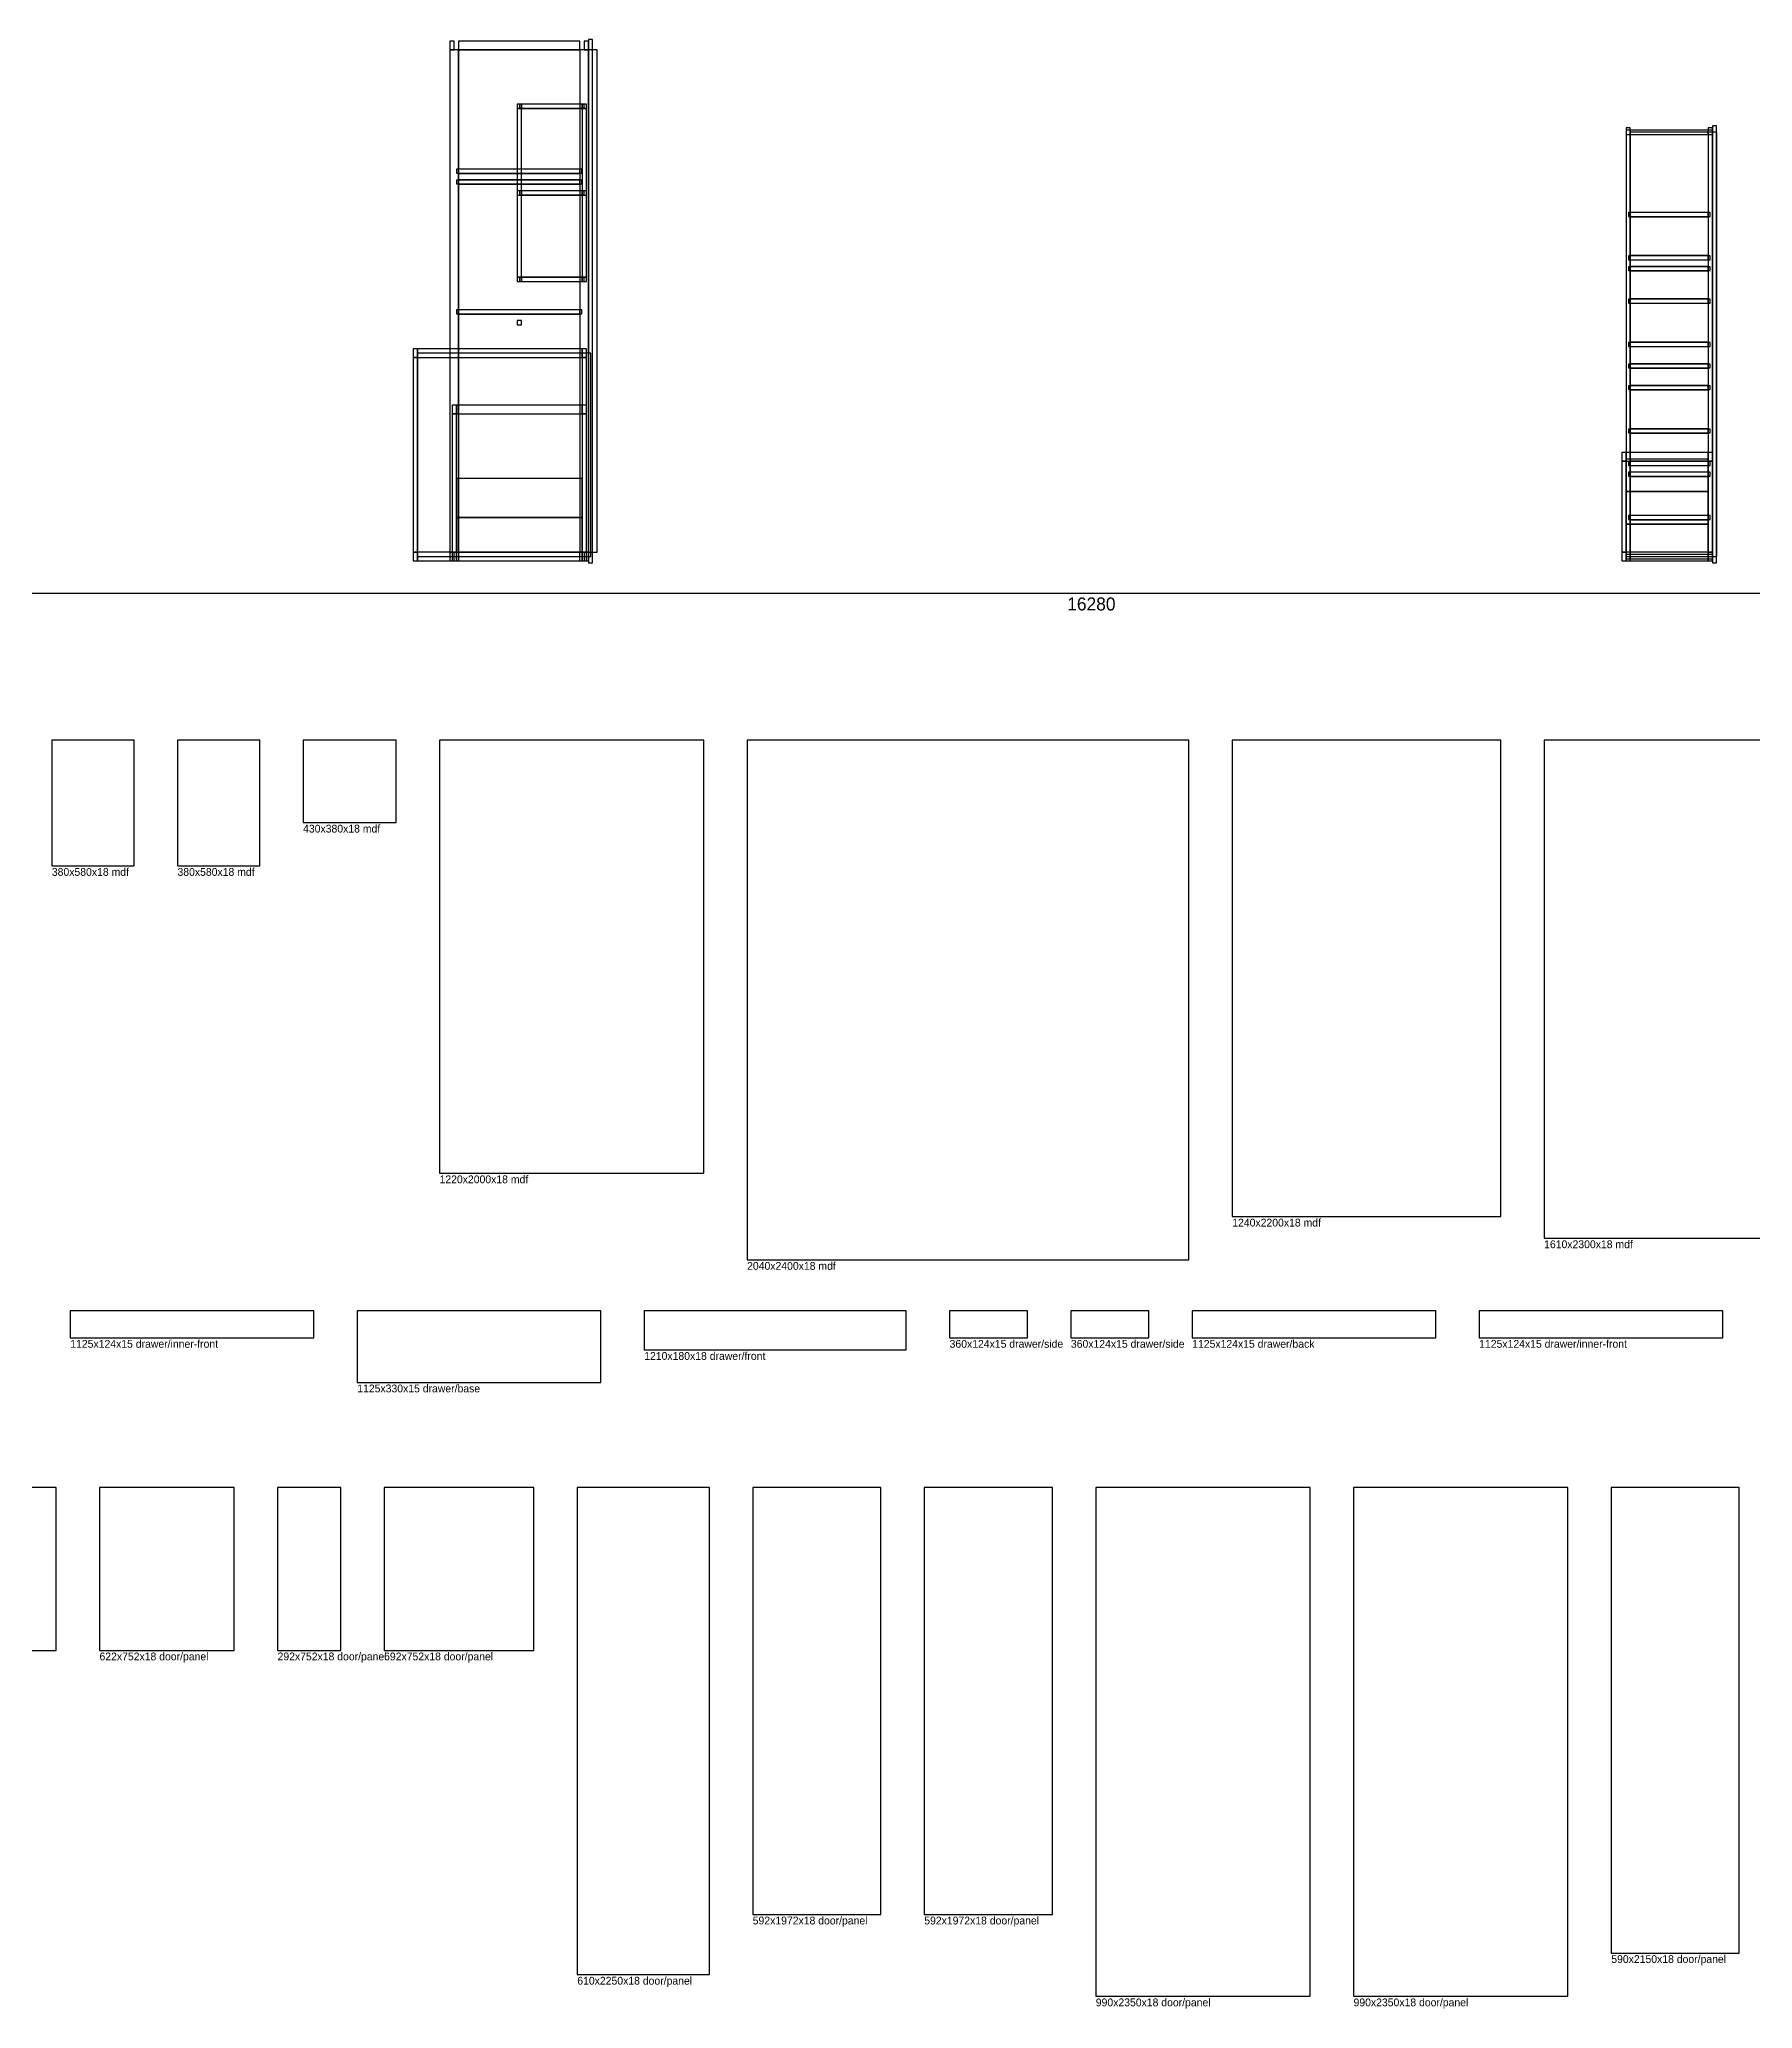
# Model space of a CAD drawing. Header units: millimetres. Extents: x 0 to 31630, y -6679 to 16403.
# Drawn here: x 18122 to 26032, y -6679 to 2418 of the extents above; entities that cross this region are included whole.
import ezdxf

# ---------------------------------------------------------------- set-up
doc = ezdxf.new("R2010")
doc.units = ezdxf.units.MM
for name, color, linetype in [('BOARDS', 3, 'CONTINUOUS'), ('CUTSHEET', 6, 'CONTINUOUS'), ('DIMS', 2, 'CONTINUOUS'), ('FITTINGS', 5, 'CONTINUOUS'), ('MEMBERS', 1, 'CONTINUOUS'), ('TEXT', 4, 'CONTINUOUS')]:
    doc.layers.add(name, color=color, linetype=linetype)

msp = doc.modelspace()

# ---------------------------------------------------------------- linework, layer by layer
at = {"layer": 'BOARDS'}
for p, q in [((20676, 2418), (20658, 2418)), ((20658, 2418), (20658, 0)), ((20676, 0), (20676, 2418)), ((20637, 2118), (20339, 2118)), ((20339, 2118), (20339, 2100)), ((20637, 2118), (20339, 2118)), ((20339, 2118), (20339, 2100)), ((20339, 2100), (20637, 2100)), ((20339, 2100), (20637, 2100)), ((20637, 2100), (20637, 2118)), ((20637, 2100), (20637, 2118)), ((25866, 2018), (25848, 2018)), ((25848, 2018), (25848, 0)), ((25866, 0), (25866, 2018)), ((20627, 1818), (20049, 1818)), ((20049, 1818), (20049, 1800)), ((20049, 1800), (20627, 1800)), ((20627, 1768), (20049, 1768)), ((20049, 1768), (20049, 1750)), ((20049, 1750), (20627, 1750)), ((20627, 1800), (20627, 1818)), ((20627, 1750), (20627, 1768)), ((20637, 1718), (20339, 1718)), ((20339, 1718), (20339, 1700)), ((20637, 1718), (20339, 1718)), ((20339, 1718), (20339, 1700)), ((20339, 1700), (20637, 1700)), ((20339, 1700), (20637, 1700)), ((20637, 1700), (20637, 1718)), ((20637, 1700), (20637, 1718)), ((25837, 1618), (25459, 1618)), ((25459, 1618), (25459, 1600)), ((25459, 1600), (25837, 1600)), ((25837, 1600), (25837, 1618)), ((25837, 1418), (25459, 1418)), ((25459, 1418), (25459, 1400)), ((25459, 1400), (25837, 1400)), ((25837, 1368), (25459, 1368)), ((25459, 1368), (25459, 1350)), ((25837, 1400), (25837, 1418)), ((25837, 1350), (25837, 1368)), ((20637, 1318), (20339, 1318)), ((20339, 1318), (20339, 1300)), ((20637, 1318), (20339, 1318)), ((20339, 1318), (20339, 1300)), ((20339, 1300), (20637, 1300)), ((20339, 1300), (20637, 1300)), ((20637, 1300), (20637, 1318)), ((20637, 1300), (20637, 1318)), ((25459, 1350), (25837, 1350)), ((25837, 1218), (25459, 1218)), ((25459, 1218), (25459, 1200)), ((25459, 1200), (25837, 1200)), ((25837, 1200), (25837, 1218)), ((20627, 1168), (20049, 1168)), ((20049, 1168), (20049, 1150)), ((20049, 1150), (20627, 1150)), ((20627, 1150), (20627, 1168)), ((25837, 1018), (25459, 1018)), ((25459, 1018), (25459, 1000)), ((25837, 1000), (25837, 1018)), ((25459, 1000), (25837, 1000)), ((25837, 918), (25459, 918)), ((25459, 918), (25459, 900)), ((25837, 900), (25837, 918)), ((25459, 900), (25837, 900)), ((25837, 818), (25459, 818)), ((25459, 818), (25459, 800)), ((25459, 800), (25837, 800)), ((25837, 800), (25837, 818)), ((25837, 618), (25459, 618)), ((25459, 618), (25459, 600)), ((25459, 600), (25837, 600)), ((25837, 600), (25837, 618)), ((25837, 468), (25459, 468)), ((25459, 468), (25459, 450)), ((25837, 450), (25837, 468)), ((25459, 450), (25837, 450)), ((25837, 418), (25459, 418)), ((25459, 418), (25459, 400)), ((25459, 400), (25837, 400)), ((25837, 400), (25837, 418)), ((25837, 218), (25459, 218)), ((25459, 218), (25459, 200)), ((25459, 200), (25837, 200)), ((25837, 200), (25837, 218)), ((20658, 0), (20676, 0)), ((25848, 0), (25866, 0))]:
    msp.add_line(p, q, dxfattribs=at)
at = {"layer": 'CUTSHEET'}
for p, q in [((18560, -820), (18180, -820)), ((18180, -820), (18180, -1400)), ((18560, -1400), (18560, -820)), ((19140, -820), (18760, -820)), ((18760, -820), (18760, -1400)), ((19140, -1400), (19140, -820)), ((19770, -820), (19340, -820)), ((19340, -820), (19340, -1200)), ((19770, -1200), (19770, -820)), ((21190, -820), (19970, -820)), ((19970, -820), (19970, -2820)), ((21190, -2820), (21190, -820)), ((23430, -820), (21390, -820)), ((21390, -820), (21390, -3220)), ((23430, -3220), (23430, -820)), ((24870, -820), (23630, -820)), ((23630, -820), (23630, -3020)), ((24870, -3020), (24870, -820)), ((26680, -820), (25070, -820)), ((25070, -820), (25070, -3120)), ((19340, -1200), (19770, -1200)), ((18180, -1400), (18560, -1400)), ((18760, -1400), (19140, -1400)), ((19970, -2820), (21190, -2820)), ((23630, -3020), (24870, -3020)), ((25070, -3120), (26680, -3120)), ((21390, -3220), (23430, -3220)), ((19390, -3456), (18265, -3456)), ((18265, -3456), (18265, -3580)), ((19390, -3580), (19390, -3456)), ((20715, -3456), (19590, -3456)), ((19590, -3456), (19590, -3786)), ((20715, -3786), (20715, -3456)), ((22125, -3456), (20915, -3456)), ((20915, -3456), (20915, -3636)), ((22125, -3636), (22125, -3456)), ((22685, -3456), (22325, -3456)), ((22325, -3456), (22325, -3580)), ((22685, -3580), (22685, -3456)), ((23245, -3456), (22885, -3456)), ((22885, -3456), (22885, -3580)), ((23245, -3580), (23245, -3456)), ((24570, -3456), (23445, -3456)), ((23445, -3456), (23445, -3580)), ((24570, -3580), (24570, -3456)), ((25895, -3456), (24770, -3456)), ((24770, -3456), (24770, -3580)), ((25895, -3580), (25895, -3456)), ((18265, -3580), (19390, -3580)), ((20915, -3636), (22125, -3636)), ((22325, -3580), (22685, -3580)), ((22885, -3580), (23245, -3580)), ((23445, -3580), (24570, -3580)), ((24770, -3580), (25895, -3580)), ((19590, -3786), (20715, -3786)), ((18200, -4272), (17408, -4272)), ((18200, -5024), (18200, -4272)), ((19022, -4272), (18400, -4272)), ((18400, -4272), (18400, -5024)), ((19022, -5024), (19022, -4272)), ((19514, -4272), (19222, -4272)), ((19222, -4272), (19222, -5024)), ((19514, -5024), (19514, -4272)), ((20406, -4272), (19714, -4272)), ((19714, -4272), (19714, -5024)), ((20406, -5024), (20406, -4272)), ((21216, -4272), (20606, -4272)), ((20606, -4272), (20606, -6522)), ((21216, -6522), (21216, -4272)), ((22008, -4272), (21416, -4272)), ((21416, -4272), (21416, -6244)), ((22008, -6244), (22008, -4272)), ((22800, -4272), (22208, -4272)), ((22208, -4272), (22208, -6244)), ((22800, -6244), (22800, -4272)), ((23990, -4272), (23000, -4272)), ((23000, -4272), (23000, -6622)), ((23990, -6622), (23990, -4272)), ((25180, -4272), (24190, -4272)), ((24190, -4272), (24190, -6622)), ((25180, -6622), (25180, -4272)), ((25970, -4272), (25380, -4272)), ((25380, -4272), (25380, -6422)), ((25970, -6422), (25970, -4272)), ((17408, -5024), (18200, -5024)), ((18400, -5024), (19022, -5024)), ((19222, -5024), (19514, -5024)), ((19714, -5024), (20406, -5024)), ((21416, -6244), (22008, -6244)), ((22208, -6244), (22800, -6244)), ((25380, -6422), (25970, -6422)), ((20606, -6522), (21216, -6522)), ((23000, -6622), (23990, -6622)), ((24190, -6622), (25180, -6622))]:
    msp.add_line(p, q, dxfattribs=at)
at = {"layer": 'DIMS'}
msp.add_line((14818, -140), (31098, -140), dxfattribs=at)
at = {"layer": 'FITTINGS'}
for p, q in [((20698, 2369), (20058, 2369)), ((20058, 2369), (20058, 49)), ((20698, 2369), (20058, 2369)), ((20058, 2369), (20058, 49)), ((20698, 49), (20698, 2369)), ((20698, 49), (20698, 2369)), ((25868, 1989), (25468, 1989)), ((25468, 1989), (25468, 29)), ((25868, 1989), (25468, 1989)), ((25468, 1989), (25468, 29)), ((25868, 29), (25868, 1989)), ((25868, 29), (25868, 1989)), ((20668, 969), (19868, 969)), ((19868, 969), (19868, 29)), ((20668, 29), (20668, 969)), ((25828, 479), (25448, 479)), ((25448, 479), (25448, 329)), ((25828, 329), (25828, 479)), ((20628, 389), (20048, 389)), ((20048, 389), (20048, 209)), ((20628, 209), (20628, 389)), ((25828, 329), (25448, 329)), ((25448, 329), (25448, 179)), ((25448, 329), (25828, 329)), ((25828, 179), (25828, 329)), ((20628, 209), (20048, 209)), ((20048, 209), (20048, 29)), ((20048, 209), (20628, 209)), ((20628, 29), (20628, 209)), ((25828, 179), (25448, 179)), ((25448, 179), (25448, 29)), ((25448, 179), (25828, 179)), ((25828, 29), (25828, 179)), ((19868, 29), (20668, 29)), ((20048, 29), (20628, 29)), ((20058, 49), (20698, 49)), ((20058, 49), (20698, 49)), ((25448, 29), (25828, 29)), ((25468, 29), (25868, 29)), ((25468, 29), (25868, 29))]:
    msp.add_line(p, q, dxfattribs=at)
at = {"layer": 'MEMBERS'}
for p, q in [((20038, 2409), (20018, 2409)), ((20018, 2409), (20018, 2369)), ((20038, 2409), (20018, 2409)), ((20018, 2409), (20018, 2369)), ((20058, 2369), (20018, 2369)), ((20018, 2369), (20018, 49)), ((20058, 2369), (20018, 2369)), ((20018, 2369), (20018, 49)), ((20058, 2369), (20018, 2369)), ((20018, 2369), (20018, 49)), ((20018, 2369), (20038, 2369)), ((20018, 2369), (20038, 2369)), ((20038, 2369), (20038, 2409)), ((20038, 2369), (20038, 2409)), ((20618, 2409), (20058, 2409)), ((20058, 2409), (20058, 2369)), ((20618, 2409), (20058, 2409)), ((20058, 2409), (20058, 2369)), ((20618, 2409), (20058, 2409)), ((20058, 2409), (20058, 2369)), ((20058, 49), (20058, 2369)), ((20058, 49), (20058, 2369)), ((20058, 49), (20058, 2369)), ((20058, 2369), (20618, 2369)), ((20058, 2369), (20618, 2369)), ((20058, 2369), (20618, 2369)), ((20618, 2369), (20618, 2409)), ((20618, 2369), (20618, 2409)), ((20618, 2369), (20618, 2409)), ((20658, 2369), (20618, 2369)), ((20618, 2369), (20618, 49)), ((20658, 2369), (20618, 2369)), ((20618, 2369), (20618, 49)), ((20658, 2369), (20618, 2369)), ((20618, 2369), (20618, 49)), ((20658, 2409), (20638, 2409)), ((20638, 2409), (20638, 2369)), ((20658, 2409), (20638, 2409)), ((20638, 2409), (20638, 2369)), ((20638, 2369), (20658, 2369)), ((20638, 2369), (20658, 2369)), ((20658, 2369), (20658, 2409)), ((20658, 2369), (20658, 2409)), ((20658, 49), (20658, 2369)), ((20658, 49), (20658, 2369)), ((20658, 49), (20658, 2369)), ((20348, 2119), (20328, 2119)), ((20328, 2119), (20328, 2099)), ((20348, 2119), (20328, 2119)), ((20328, 2119), (20328, 2099)), ((20348, 2099), (20328, 2099)), ((20328, 2099), (20328, 1319)), ((20348, 2099), (20328, 2099)), ((20328, 2099), (20328, 1319)), ((20348, 2099), (20328, 2099)), ((20328, 2099), (20328, 1319)), ((20328, 2099), (20348, 2099)), ((20328, 2099), (20348, 2099)), ((20348, 2099), (20348, 2119)), ((20348, 2099), (20348, 2119)), ((20628, 2119), (20348, 2119)), ((20348, 2119), (20348, 2099)), ((20628, 2119), (20348, 2119)), ((20348, 2119), (20348, 2099)), ((20628, 2119), (20348, 2119)), ((20348, 2119), (20348, 2099)), ((20348, 1319), (20348, 2099)), ((20348, 1319), (20348, 2099)), ((20348, 1319), (20348, 2099)), ((20348, 2099), (20628, 2099)), ((20348, 2099), (20628, 2099)), ((20348, 2099), (20628, 2099)), ((20648, 2119), (20628, 2119)), ((20628, 2119), (20628, 2099)), ((20648, 2119), (20628, 2119)), ((20628, 2119), (20628, 2099)), ((20628, 2099), (20628, 2119)), ((20628, 2099), (20628, 2119)), ((20628, 2099), (20628, 2119)), ((20648, 2099), (20628, 2099)), ((20628, 2099), (20628, 1319)), ((20648, 2099), (20628, 2099)), ((20628, 2099), (20628, 1319)), ((20648, 2099), (20628, 2099)), ((20628, 2099), (20628, 1319)), ((20628, 2099), (20648, 2099)), ((20628, 2099), (20648, 2099)), ((20648, 2099), (20648, 2119)), ((20648, 2099), (20648, 2119)), ((20648, 1319), (20648, 2099)), ((20648, 1319), (20648, 2099)), ((20648, 1319), (20648, 2099)), ((25468, 2009), (25448, 2009)), ((25448, 2009), (25448, 9)), ((25468, 2009), (25448, 2009)), ((25448, 2009), (25448, 9)), ((25468, 2009), (25448, 2009)), ((25448, 2009), (25448, 9)), ((25468, 9), (25468, 2009)), ((25468, 9), (25468, 2009)), ((25468, 9), (25468, 2009)), ((25848, 2009), (25828, 2009)), ((25828, 2009), (25828, 9)), ((25848, 2009), (25828, 2009)), ((25828, 2009), (25828, 9)), ((25848, 2009), (25828, 2009)), ((25828, 2009), (25828, 9)), ((25848, 9), (25848, 2009)), ((25848, 9), (25848, 2009)), ((25848, 9), (25848, 2009)), ((25468, 1999), (25448, 1999)), ((25448, 1999), (25448, 1979)), ((25468, 1999), (25448, 1999)), ((25448, 1999), (25448, 1979)), ((25448, 1979), (25468, 1979)), ((25448, 1979), (25468, 1979)), ((25468, 1979), (25468, 1999)), ((25468, 1979), (25468, 1999)), ((25828, 1999), (25468, 1999)), ((25468, 1999), (25468, 1979)), ((25828, 1999), (25468, 1999)), ((25468, 1999), (25468, 1979)), ((25828, 1999), (25468, 1999)), ((25468, 1999), (25468, 1979)), ((25468, 1979), (25828, 1979)), ((25468, 1979), (25828, 1979)), ((25468, 1979), (25828, 1979)), ((25848, 1999), (25828, 1999)), ((25828, 1999), (25828, 1979)), ((25848, 1999), (25828, 1999)), ((25828, 1999), (25828, 1979)), ((25828, 1979), (25828, 1999)), ((25828, 1979), (25828, 1999)), ((25828, 1979), (25828, 1999)), ((25828, 1979), (25848, 1979)), ((25828, 1979), (25848, 1979)), ((25848, 1979), (25848, 1999)), ((25848, 1979), (25848, 1999)), ((20618, 1819), (20058, 1819)), ((20058, 1819), (20058, 1799)), ((20618, 1819), (20058, 1819)), ((20058, 1819), (20058, 1799)), ((20058, 1799), (20618, 1799)), ((20058, 1799), (20618, 1799)), ((20618, 1769), (20058, 1769)), ((20058, 1769), (20058, 1749)), ((20618, 1769), (20058, 1769)), ((20058, 1769), (20058, 1749)), ((20058, 1749), (20618, 1749)), ((20058, 1749), (20618, 1749)), ((20618, 1799), (20618, 1819)), ((20618, 1799), (20618, 1819)), ((20618, 1749), (20618, 1769)), ((20618, 1749), (20618, 1769)), ((20348, 1719), (20328, 1719)), ((20328, 1719), (20328, 1699)), ((20348, 1719), (20328, 1719)), ((20328, 1719), (20328, 1699)), ((20348, 1719), (20328, 1719)), ((20328, 1719), (20328, 1699)), ((20328, 1699), (20348, 1699)), ((20328, 1699), (20348, 1699)), ((20328, 1699), (20348, 1699)), ((20348, 1699), (20348, 1719)), ((20348, 1699), (20348, 1719)), ((20628, 1719), (20348, 1719)), ((20348, 1719), (20348, 1699)), ((20628, 1719), (20348, 1719)), ((20348, 1719), (20348, 1699)), ((20628, 1719), (20348, 1719)), ((20348, 1719), (20348, 1699)), ((20348, 1699), (20348, 1719)), ((20348, 1699), (20628, 1699)), ((20348, 1699), (20628, 1699)), ((20348, 1699), (20628, 1699)), ((20648, 1719), (20628, 1719)), ((20628, 1719), (20628, 1699)), ((20648, 1719), (20628, 1719)), ((20628, 1719), (20628, 1699)), ((20628, 1699), (20628, 1719)), ((20628, 1699), (20628, 1719)), ((20628, 1699), (20628, 1719)), ((20628, 1699), (20648, 1699)), ((20628, 1699), (20648, 1699)), ((20648, 1699), (20648, 1719)), ((20648, 1699), (20648, 1719)), ((25828, 1619), (25468, 1619)), ((25468, 1619), (25468, 1599)), ((25828, 1619), (25468, 1619)), ((25468, 1619), (25468, 1599)), ((25468, 1599), (25828, 1599)), ((25468, 1599), (25828, 1599)), ((25828, 1599), (25828, 1619)), ((25828, 1599), (25828, 1619)), ((25828, 1419), (25468, 1419)), ((25468, 1419), (25468, 1399)), ((25828, 1419), (25468, 1419)), ((25468, 1419), (25468, 1399)), ((25468, 1399), (25828, 1399)), ((25468, 1399), (25828, 1399)), ((25828, 1369), (25468, 1369)), ((25468, 1369), (25468, 1349)), ((25828, 1369), (25468, 1369)), ((25468, 1369), (25468, 1349)), ((25828, 1399), (25828, 1419)), ((25828, 1399), (25828, 1419)), ((25828, 1349), (25828, 1369)), ((25828, 1349), (25828, 1369)), ((20328, 1319), (20348, 1319)), ((20328, 1319), (20348, 1319)), ((20328, 1319), (20348, 1319)), ((20348, 1319), (20328, 1319)), ((20328, 1319), (20328, 1299)), ((20348, 1319), (20328, 1319)), ((20328, 1319), (20328, 1299)), ((20328, 1299), (20348, 1299)), ((20328, 1299), (20348, 1299)), ((20348, 1299), (20348, 1319)), ((20348, 1299), (20348, 1319)), ((20628, 1319), (20348, 1319)), ((20348, 1319), (20348, 1299)), ((20628, 1319), (20348, 1319)), ((20348, 1319), (20348, 1299)), ((20628, 1319), (20348, 1319)), ((20348, 1319), (20348, 1299)), ((20348, 1299), (20628, 1299)), ((20348, 1299), (20628, 1299)), ((20348, 1299), (20628, 1299)), ((20628, 1319), (20648, 1319)), ((20628, 1319), (20648, 1319)), ((20628, 1319), (20648, 1319)), ((20648, 1319), (20628, 1319)), ((20628, 1319), (20628, 1299)), ((20648, 1319), (20628, 1319)), ((20628, 1319), (20628, 1299)), ((20628, 1299), (20628, 1319)), ((20628, 1299), (20628, 1319)), ((20628, 1299), (20628, 1319)), ((20628, 1299), (20648, 1299)), ((20628, 1299), (20648, 1299)), ((20648, 1299), (20648, 1319)), ((20648, 1299), (20648, 1319)), ((25468, 1349), (25828, 1349)), ((25468, 1349), (25828, 1349)), ((25828, 1219), (25468, 1219)), ((25468, 1219), (25468, 1199)), ((25828, 1219), (25468, 1219)), ((25468, 1219), (25468, 1199)), ((25468, 1199), (25828, 1199)), ((25468, 1199), (25828, 1199)), ((25828, 1199), (25828, 1219)), ((25828, 1199), (25828, 1219)), ((20618, 1169), (20058, 1169)), ((20058, 1169), (20058, 1149)), ((20618, 1169), (20058, 1169)), ((20058, 1169), (20058, 1149)), ((20058, 1149), (20618, 1149)), ((20058, 1149), (20618, 1149)), ((20348, 1119), (20328, 1119)), ((20328, 1119), (20328, 1099)), ((20328, 1099), (20348, 1099)), ((20348, 1099), (20348, 1119)), ((20618, 1149), (20618, 1169)), ((20618, 1149), (20618, 1169)), ((25828, 1019), (25468, 1019)), ((25468, 1019), (25468, 999)), ((25828, 1019), (25468, 1019)), ((25468, 1019), (25468, 999)), ((25828, 999), (25828, 1019)), ((25828, 999), (25828, 1019)), ((19868, 989), (19848, 989)), ((19848, 989), (19848, 949)), ((19868, 989), (19848, 989)), ((19848, 989), (19848, 949)), ((19868, 949), (19848, 949)), ((19848, 949), (19848, 49)), ((19868, 949), (19848, 949)), ((19848, 949), (19848, 49)), ((19868, 949), (19848, 949)), ((19848, 949), (19848, 49)), ((19848, 949), (19868, 949)), ((19848, 949), (19868, 949)), ((19868, 949), (19868, 989)), ((19868, 949), (19868, 989)), ((20628, 989), (19868, 989)), ((19868, 989), (19868, 949)), ((20628, 989), (19868, 989)), ((19868, 989), (19868, 949)), ((20628, 989), (19868, 989)), ((19868, 989), (19868, 949)), ((19868, 49), (19868, 949)), ((19868, 49), (19868, 949)), ((19868, 49), (19868, 949)), ((19868, 949), (20628, 949)), ((19868, 949), (20628, 949)), ((19868, 949), (20628, 949)), ((20648, 989), (20628, 989)), ((20628, 989), (20628, 949)), ((20648, 989), (20628, 989)), ((20628, 989), (20628, 949)), ((20628, 949), (20628, 989)), ((20628, 949), (20628, 989)), ((20628, 949), (20628, 989)), ((20648, 949), (20628, 949)), ((20628, 949), (20628, 49)), ((20648, 949), (20628, 949)), ((20628, 949), (20628, 49)), ((20648, 949), (20628, 949)), ((20628, 949), (20628, 49)), ((20628, 949), (20648, 949)), ((20628, 949), (20648, 949)), ((20648, 949), (20648, 989)), ((20648, 949), (20648, 989)), ((20648, 49), (20648, 949)), ((20648, 49), (20648, 949)), ((20648, 49), (20648, 949)), ((25468, 999), (25828, 999)), ((25468, 999), (25828, 999)), ((25828, 919), (25468, 919)), ((25468, 919), (25468, 899)), ((25828, 919), (25468, 919)), ((25468, 919), (25468, 899)), ((25828, 899), (25828, 919)), ((25828, 899), (25828, 919)), ((25468, 899), (25828, 899)), ((25468, 899), (25828, 899)), ((25828, 819), (25468, 819)), ((25468, 819), (25468, 799)), ((25828, 819), (25468, 819)), ((25468, 819), (25468, 799)), ((25828, 799), (25828, 819)), ((25828, 799), (25828, 819)), ((20048, 729), (20028, 729)), ((20028, 729), (20028, 689)), ((20048, 729), (20028, 729)), ((20028, 729), (20028, 689)), ((20048, 689), (20048, 729)), ((20048, 689), (20048, 729)), ((20628, 729), (20048, 729)), ((20048, 729), (20048, 689)), ((20628, 729), (20048, 729)), ((20048, 729), (20048, 689)), ((20628, 729), (20048, 729)), ((20048, 729), (20048, 689)), ((20648, 729), (20628, 729)), ((20628, 729), (20628, 689)), ((20648, 729), (20628, 729)), ((20628, 729), (20628, 689)), ((20628, 689), (20628, 729)), ((20628, 689), (20628, 729)), ((20628, 689), (20628, 729)), ((20648, 689), (20648, 729)), ((20648, 689), (20648, 729)), ((25468, 799), (25828, 799)), ((25468, 799), (25828, 799)), ((20048, 689), (20028, 689)), ((20028, 689), (20028, 49)), ((20048, 689), (20028, 689)), ((20028, 689), (20028, 49)), ((20048, 689), (20028, 689)), ((20028, 689), (20028, 49)), ((20028, 689), (20048, 689)), ((20028, 689), (20048, 689)), ((20048, 49), (20048, 689)), ((20048, 49), (20048, 689)), ((20048, 49), (20048, 689)), ((20048, 689), (20628, 689)), ((20048, 689), (20628, 689)), ((20048, 689), (20628, 689)), ((20648, 689), (20628, 689)), ((20628, 689), (20628, 49)), ((20648, 689), (20628, 689)), ((20628, 689), (20628, 49)), ((20648, 689), (20628, 689)), ((20628, 689), (20628, 49)), ((20628, 689), (20648, 689)), ((20628, 689), (20648, 689)), ((20648, 49), (20648, 689)), ((20648, 49), (20648, 689)), ((20648, 49), (20648, 689)), ((25828, 619), (25468, 619)), ((25468, 619), (25468, 599)), ((25828, 619), (25468, 619)), ((25468, 619), (25468, 599)), ((25468, 599), (25828, 599)), ((25468, 599), (25828, 599)), ((25828, 599), (25828, 619)), ((25828, 599), (25828, 619)), ((25448, 509), (25428, 509)), ((25428, 509), (25428, 469)), ((25448, 509), (25428, 509)), ((25428, 509), (25428, 469)), ((25448, 509), (25428, 509)), ((25428, 509), (25428, 469)), ((25448, 469), (25428, 469)), ((25428, 469), (25428, 49)), ((25448, 469), (25428, 469)), ((25428, 469), (25428, 49)), ((25448, 469), (25428, 469)), ((25428, 469), (25428, 49)), ((25448, 469), (25428, 469)), ((25428, 469), (25428, 49)), ((25428, 469), (25448, 469)), ((25428, 469), (25448, 469)), ((25428, 469), (25448, 469)), ((25448, 469), (25448, 509)), ((25448, 469), (25448, 509)), ((25448, 469), (25448, 509)), ((25828, 509), (25448, 509)), ((25448, 509), (25448, 469)), ((25828, 509), (25448, 509)), ((25448, 509), (25448, 469)), ((25828, 509), (25448, 509)), ((25448, 509), (25448, 469)), ((25828, 509), (25448, 509)), ((25448, 509), (25448, 469)), ((25448, 49), (25448, 469)), ((25448, 49), (25448, 469)), ((25448, 49), (25448, 469)), ((25448, 49), (25448, 469)), ((25448, 469), (25828, 469)), ((25448, 469), (25828, 469)), ((25448, 469), (25828, 469)), ((25448, 469), (25828, 469)), ((25828, 469), (25468, 469)), ((25468, 469), (25468, 449)), ((25828, 469), (25468, 469)), ((25468, 469), (25468, 449)), ((25848, 509), (25828, 509)), ((25828, 509), (25828, 469)), ((25848, 509), (25828, 509)), ((25828, 509), (25828, 469)), ((25848, 509), (25828, 509)), ((25828, 509), (25828, 469)), ((25828, 469), (25828, 509)), ((25828, 469), (25828, 509)), ((25828, 469), (25828, 509)), ((25828, 469), (25828, 509)), ((25848, 469), (25828, 469)), ((25828, 469), (25828, 49)), ((25848, 469), (25828, 469)), ((25828, 469), (25828, 49)), ((25848, 469), (25828, 469)), ((25828, 469), (25828, 49)), ((25848, 469), (25828, 469)), ((25828, 469), (25828, 49)), ((25828, 469), (25848, 469)), ((25828, 469), (25848, 469)), ((25828, 469), (25848, 469)), ((25828, 449), (25828, 469)), ((25828, 449), (25828, 469)), ((25848, 469), (25848, 509)), ((25848, 469), (25848, 509)), ((25848, 469), (25848, 509)), ((25848, 49), (25848, 469)), ((25848, 49), (25848, 469)), ((25848, 49), (25848, 469)), ((25848, 49), (25848, 469)), ((25468, 449), (25828, 449)), ((25468, 449), (25828, 449)), ((25828, 419), (25468, 419)), ((25468, 419), (25468, 399)), ((25828, 419), (25468, 419)), ((25468, 419), (25468, 399)), ((25468, 399), (25828, 399)), ((25468, 399), (25828, 399)), ((25828, 399), (25828, 419)), ((25828, 399), (25828, 419)), ((25828, 219), (25468, 219)), ((25468, 219), (25468, 199)), ((25828, 219), (25468, 219)), ((25468, 219), (25468, 199)), ((25468, 199), (25828, 199)), ((25468, 199), (25828, 199)), ((25828, 199), (25828, 219)), ((25828, 199), (25828, 219)), ((19848, 49), (19868, 49)), ((19848, 49), (19868, 49)), ((19848, 49), (19868, 49)), ((19868, 49), (19848, 49)), ((19848, 49), (19848, 9)), ((19868, 49), (19848, 49)), ((19848, 49), (19848, 9)), ((19848, 9), (19868, 9)), ((19848, 9), (19868, 9)), ((20628, 49), (19868, 49)), ((19868, 49), (19868, 9)), ((19868, 9), (19868, 49)), ((20628, 49), (19868, 49)), ((19868, 49), (19868, 9)), ((19868, 9), (19868, 49)), ((20628, 49), (19868, 49)), ((19868, 49), (19868, 9)), ((19868, 9), (20628, 9)), ((19868, 9), (20628, 9)), ((19868, 9), (20628, 9)), ((20018, 49), (20058, 49)), ((20018, 49), (20058, 49)), ((20018, 49), (20058, 49)), ((20038, 49), (20018, 49)), ((20018, 49), (20018, 9)), ((20038, 49), (20018, 49)), ((20018, 49), (20018, 9)), ((20018, 9), (20038, 9)), ((20018, 9), (20038, 9)), ((20028, 49), (20048, 49)), ((20028, 49), (20048, 49)), ((20028, 49), (20048, 49)), ((20048, 49), (20028, 49)), ((20028, 49), (20028, 9)), ((20048, 49), (20028, 49)), ((20028, 49), (20028, 9)), ((20028, 9), (20048, 9)), ((20028, 9), (20048, 9)), ((20038, 9), (20038, 49)), ((20038, 9), (20038, 49)), ((20048, 9), (20048, 49)), ((20048, 9), (20048, 49)), ((20628, 49), (20048, 49)), ((20048, 49), (20048, 9)), ((20628, 49), (20048, 49)), ((20048, 49), (20048, 9)), ((20628, 49), (20048, 49)), ((20048, 49), (20048, 9)), ((20048, 9), (20628, 9)), ((20048, 9), (20628, 9)), ((20048, 9), (20628, 9)), ((20618, 49), (20058, 49)), ((20058, 49), (20058, 9)), ((20618, 49), (20058, 49)), ((20058, 49), (20058, 9)), ((20618, 49), (20058, 49)), ((20058, 49), (20058, 9)), ((20058, 9), (20618, 9)), ((20058, 9), (20618, 9)), ((20058, 9), (20618, 9)), ((20618, 49), (20658, 49)), ((20618, 49), (20658, 49)), ((20618, 49), (20658, 49)), ((20618, 9), (20618, 49)), ((20618, 9), (20618, 49)), ((20618, 9), (20618, 49)), ((20628, 49), (20648, 49)), ((20628, 49), (20648, 49)), ((20628, 49), (20648, 49)), ((20648, 49), (20628, 49)), ((20628, 49), (20628, 9)), ((20648, 49), (20628, 49)), ((20628, 49), (20628, 9)), ((20628, 9), (20628, 49)), ((20628, 9), (20628, 49)), ((20628, 9), (20628, 49)), ((20628, 49), (20648, 49)), ((20628, 49), (20648, 49)), ((20628, 49), (20648, 49)), ((20628, 9), (20628, 49)), ((20648, 49), (20628, 49)), ((20628, 49), (20628, 9)), ((20628, 9), (20628, 49)), ((20628, 9), (20628, 49)), ((20628, 9), (20648, 9)), ((20628, 9), (20648, 9)), ((20628, 9), (20648, 9)), ((20658, 49), (20638, 49)), ((20638, 49), (20638, 9)), ((20658, 49), (20638, 49)), ((20638, 49), (20638, 9)), ((20638, 9), (20658, 9)), ((20638, 9), (20658, 9)), ((20648, 9), (20648, 49)), ((20648, 9), (20648, 49)), ((20648, 9), (20648, 49)), ((20658, 9), (20658, 49)), ((20658, 9), (20658, 49)), ((25428, 49), (25448, 49)), ((25428, 49), (25448, 49)), ((25428, 49), (25448, 49)), ((25428, 49), (25448, 49)), ((25448, 49), (25428, 49)), ((25428, 49), (25428, 9)), ((25448, 49), (25428, 49)), ((25428, 49), (25428, 9)), ((25448, 49), (25428, 49)), ((25428, 49), (25428, 9)), ((25428, 9), (25448, 9)), ((25428, 9), (25448, 9)), ((25428, 9), (25448, 9)), ((25448, 9), (25448, 49)), ((25448, 9), (25448, 49)), ((25448, 9), (25448, 49)), ((25828, 49), (25448, 49)), ((25448, 49), (25448, 9)), ((25828, 49), (25448, 49)), ((25448, 49), (25448, 9)), ((25828, 49), (25448, 49)), ((25448, 49), (25448, 9)), ((25828, 49), (25448, 49)), ((25448, 49), (25448, 9)), ((25468, 39), (25448, 39)), ((25448, 39), (25448, 19)), ((25468, 39), (25448, 39)), ((25448, 39), (25448, 19)), ((25448, 19), (25468, 19)), ((25448, 19), (25468, 19)), ((25448, 9), (25468, 9)), ((25448, 9), (25468, 9)), ((25448, 9), (25468, 9)), ((25448, 9), (25828, 9)), ((25448, 9), (25828, 9)), ((25448, 9), (25828, 9)), ((25448, 9), (25828, 9)), ((25468, 19), (25468, 39)), ((25468, 19), (25468, 39)), ((25828, 39), (25468, 39)), ((25468, 39), (25468, 19)), ((25828, 39), (25468, 39)), ((25468, 39), (25468, 19)), ((25828, 39), (25468, 39)), ((25468, 39), (25468, 19)), ((25468, 19), (25828, 19)), ((25468, 19), (25828, 19)), ((25468, 19), (25828, 19)), ((25828, 49), (25848, 49)), ((25828, 49), (25848, 49)), ((25828, 49), (25848, 49)), ((25828, 49), (25848, 49)), ((25848, 49), (25828, 49)), ((25828, 49), (25828, 9)), ((25848, 49), (25828, 49)), ((25828, 49), (25828, 9)), ((25848, 49), (25828, 49)), ((25828, 49), (25828, 9)), ((25828, 9), (25828, 49)), ((25828, 9), (25828, 49)), ((25828, 9), (25828, 49)), ((25828, 9), (25828, 49)), ((25848, 39), (25828, 39)), ((25828, 39), (25828, 19)), ((25848, 39), (25828, 39)), ((25828, 39), (25828, 19)), ((25828, 19), (25828, 39)), ((25828, 19), (25828, 39)), ((25828, 19), (25828, 39)), ((25828, 19), (25848, 19)), ((25828, 19), (25848, 19)), ((25828, 9), (25848, 9)), ((25828, 9), (25848, 9)), ((25828, 9), (25848, 9)), ((25828, 9), (25848, 9)), ((25828, 9), (25848, 9)), ((25828, 9), (25848, 9)), ((25848, 9), (25848, 49)), ((25848, 9), (25848, 49)), ((25848, 9), (25848, 49)), ((25848, 19), (25848, 39)), ((25848, 19), (25848, 39))]:
    msp.add_line(p, q, dxfattribs=at)

# ---------------------------------------------------------------- texts
at = {"layer": 'DIMS'}
msp.add_text('16280', height=60, dxfattribs=at).set_placement((22868, -220))
at = {"layer": 'TEXT'}
for s, p in [('430x380x18 mdf', (19340, -1246)), ('380x580x18 mdf', (18180, -1446)), ('380x580x18 mdf', (18760, -1446)), ('1220x2000x18 mdf', (19970, -2866)), ('1240x2200x18 mdf', (23630, -3066)), ('1610x2300x18 mdf', (25070, -3166)), ('2040x2400x18 mdf', (21390, -3266)), ('1125x124x15 drawer/inner-front', (18265, -3626)), ('360x124x15 drawer/side', (22325, -3626)), ('360x124x15 drawer/side', (22885, -3626)), ('1125x124x15 drawer/back', (23445, -3626)), ('1125x124x15 drawer/inner-front', (24770, -3626)), ('1210x180x18 drawer/front', (20915, -3682)), ('1125x330x15 drawer/base', (19590, -3832)), ('622x752x18 door/panel', (18400, -5070)), ('292x752x18 door/panel', (19222, -5070)), ('692x752x18 door/panel', (19714, -5070)), ('592x1972x18 door/panel', (21416, -6290)), ('592x1972x18 door/panel', (22208, -6290)), ('590x2150x18 door/panel', (25380, -6468)), ('610x2250x18 door/panel', (20606, -6568)), ('990x2350x18 door/panel', (23000, -6668)), ('990x2350x18 door/panel', (24190, -6668))]:
    msp.add_text(s, height=36, dxfattribs=at).set_placement(p)

doc.saveas('drawing.dxf')
